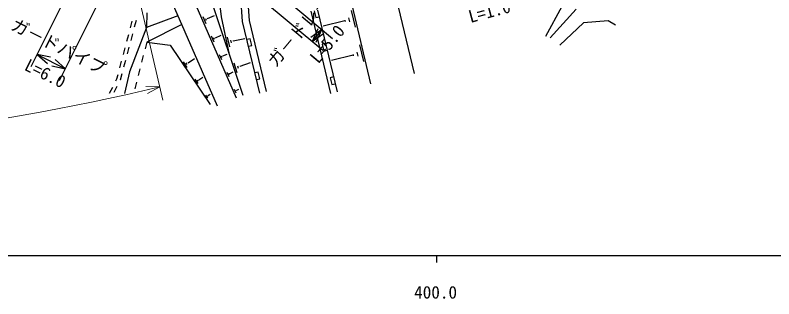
# Model space of a CAD drawing. Units: millimetres, scale not verified. Extents: x 40000 to 680000, y 20000 to 380000.
# Drawn here: x 406695 to 517040, y 198715 to 239932 of the extents above; entities that cross this region are included whole.
import ezdxf
from ezdxf.enums import TextEntityAlignment as Align

# ---------------------------------------------------------------- set-up
doc = ezdxf.new("R2010")
doc.units = ezdxf.units.MM
doc.header["$LTSCALE"] = 1000
for name, color, linetype, lineweight in [('S-BGD', 7, 'Continuous', 25), ('S-STR-HTXT', 7, 'Continuous', 13), ('S-STR-STRC', 7, 'Continuous', 25), ('S-TTL-BAND', 7, 'Continuous', 25)]:
    doc.layers.add(name, color=color, linetype=linetype, lineweight=lineweight)
doc.styles.add('@ＭＳ ゴシック', font='')
doc.styles.add('ＭＳ ゴシック', font='')
doc.styles.get('@ＭＳ ゴシック').set_extended_font_data('@MS Gothic')
doc.styles.get('ＭＳ ゴシック').set_extended_font_data('MS Gothic')

msp = doc.modelspace()

# ---------------------------------------------------------------- linework, layer by layer
at = {"layer": 'S-BGD'}
for p, q in [((424889, 259963), (438831, 227937)), ((422204, 258614), (436081, 226739)), ((439768, 239012), (439025, 250039)), ((433123, 248359), (439786, 228332)), ((435622, 248407), (436646, 239709)), ((440760, 239163), (440124, 248614)), ((462090, 242414), (464715, 231466)), ((450194, 240559), (450428, 239586)), ((450681, 240675), (453532, 228784)), ((455579, 240616), (456162, 238185)), ((455641, 241431), (458394, 229950)), ((486214, 241195), (483843, 236840)), ((484531, 236633), (488306, 240819)), ((425830, 240275), (425800, 238131)), ((430375, 239847), (425800, 238131)), ((433975, 239718), (434409, 238720)), ((434387, 239453), (434496, 239203)), ((434678, 239468), (434705, 239405)), ((434691, 239437), (435685, 239869)), ((436646, 239709), (437826, 234224)), ((449688, 240524), (452560, 228551)), ((450428, 239586), (450914, 239703)), ((455190, 239559), (455336, 238951)), ((423466, 238078), (423722, 239045)), ((424271, 239163), (424014, 238196)), ((430916, 238603), (425834, 235996)), ((442259, 228621), (439768, 239012)), ((443232, 228854), (440760, 239163)), ((454655, 239109), (451495, 238351)), ((454637, 239185), (454674, 239033)), ((489335, 238828), (485904, 235569)), ((492937, 239103), (489335, 238828)), ((494035, 238485), (492937, 239103)), ((425800, 238131), (423315, 231701)), ((422952, 236145), (423209, 237112)), ((423758, 237230), (423501, 236263)), ((435198, 236909), (435578, 236037)), ((435558, 236677), (435653, 236459)), ((435812, 236690), (435836, 236636)), ((435824, 236663), (436634, 237016)), ((437538, 236752), (437847, 235312)), ((438014, 236290), (438091, 235930)), ((438403, 236232), (438422, 236142)), ((438413, 236187), (440101, 236550)), ((440880, 236517), (440394, 236400)), ((441113, 235544), (440880, 236517)), ((422439, 234212), (422696, 235179)), ((423244, 235297), (422988, 234330)), ((425834, 235996), (425583, 235028)), ((425834, 235996), (429256, 235559)), ((429256, 235559), (435058, 226930)), ((440627, 235428), (441113, 235544)), ((451846, 235813), (451360, 235697)), ((451360, 235697), (451593, 234724)), ((456774, 235632), (457357, 233201)), ((425332, 234060), (425081, 233092)), ((436368, 234223), (436695, 233471)), ((436678, 234023), (436760, 233835)), ((436897, 234034), (436917, 233987)), ((436907, 234011), (437542, 234287)), ((451593, 234724), (452080, 234841)), ((455850, 234125), (452690, 233368)), ((455832, 234201), (455869, 234049)), ((456385, 234575), (456531, 233967)), ((421926, 232279), (422182, 233246)), ((422731, 233364), (422474, 232397)), ((431732, 232324), (431164, 233170)), ((431730, 232783), (431588, 232995)), ((431889, 233005), (431853, 233058)), ((431871, 233031), (432801, 233657)), ((438499, 232993), (438956, 231619)), ((439415, 232535), (440943, 233043)), ((424829, 232124), (424578, 231156)), ((439014, 232592), (439128, 232248)), ((439400, 232578), (439429, 232492)), ((421344, 230373), (421497, 230667)), ((421497, 230667), (421669, 231313)), ((422218, 231431), (421966, 230485)), ((423315, 231701), (422575, 228535)), ((433293, 230003), (432868, 230636)), ((433397, 230532), (433988, 230930)), ((437486, 231654), (437763, 231018)), ((437749, 231485), (437818, 231326)), ((437934, 231495), (437951, 231455)), ((437943, 231475), (438410, 231678)), ((442046, 231655), (441560, 231538)), ((441793, 230566), (442279, 230682)), ((442279, 230682), (442046, 231655)), ((453012, 230951), (452526, 230834)), ((452526, 230834), (452759, 229862)), ((421494, 229579), (421032, 228692)), ((421966, 230485), (421956, 230466)), ((424327, 230188), (424076, 229220)), ((433292, 230347), (433185, 230505)), ((433410, 230512), (433383, 230552)), ((452759, 229862), (453246, 229979)), ((420420, 228599), (420882, 229486)), ((434789, 228252), (435072, 228442)), ((438555, 229198), (438784, 228672)), ((438773, 229058), (438830, 228927)), ((438926, 229066), (438940, 229033)), ((438933, 229050), (439240, 229184)), ((434717, 227885), (434423, 228324)), ((434716, 228123), (434643, 228233)), ((434798, 228238), (434780, 228265))]:
    msp.add_line(p, q, dxfattribs=at)
at = {"layer": 'S-STR-HTXT'}
for p, q in [((421218, 257509), (428170, 227565)), ((427717, 229513), (425718, 229567)), ((425959, 228560), (427717, 229513))]:
    msp.add_line(p, q, dxfattribs=at)
msp.add_arc((351457, 548731), 328201, 255.2038, 283.436, dxfattribs=at)
at = {"layer": 'S-STR-STRC'}
for p, q in [((425655, 259321), (452855, 236550)), ((421697, 257857), (408984, 232430)), ((427651, 254737), (451421, 234838)), ((424092, 252355), (413100, 230372)), ((451322, 237834), (449685, 236685)), ((450731, 237935), (449888, 236121)), ((451322, 237834), (449888, 236121)), ((449888, 236121), (451525, 237270)), ((450478, 236021), (451322, 237834)), ((409878, 234219), (413995, 232160)), ((411838, 233818), (409878, 234219)), ((409878, 234219), (411375, 232892)), ((413995, 232160), (412498, 233487)), ((412035, 232561), (413995, 232160))]:
    msp.add_line(p, q, dxfattribs=at)
at = {"layer": 'S-TTL-BAND'}
for p, q in [((40000, 205000), (579000, 205000)), ((468000, 205000), (468000, 204000))]:
    msp.add_line(p, q, dxfattribs=at)

# ---------------------------------------------------------------- texts
at = {"layer": 'S-STR-STRC', "style": 'ＭＳ ゴシック'}
for s, rotation, p in [('ガ－ドレ－ル', 50.065, (449838, 237620)), ('ガ－ドパイプ', 333.435, (412384, 234084))]:
    msp.add_text(s, height=1833, rotation=rotation, dxfattribs=at).set_placement(p, align=Align.BOTTOM_CENTER)
at = {"layer": 'S-STR-STRC', "style": '@ＭＳ ゴシック'}
for s, rotation, p in [('L=1.0', 14.942, (475445, 241370)), ('L=5.0', 50.065, (451371, 236336)), ('L=6.0', 333.435, (411489, 232295))]:
    msp.add_text(s, height=1833, rotation=rotation, dxfattribs=at).set_placement(p, align=Align.TOP_CENTER)
at = {"layer": 'S-TTL-BAND', "style": 'ＭＳ ゴシック'}
msp.add_text('400.0', height=1833, dxfattribs=at).set_placement((467844, 198195), align=Align.BOTTOM_CENTER)

doc.saveas('drawing.dxf')
